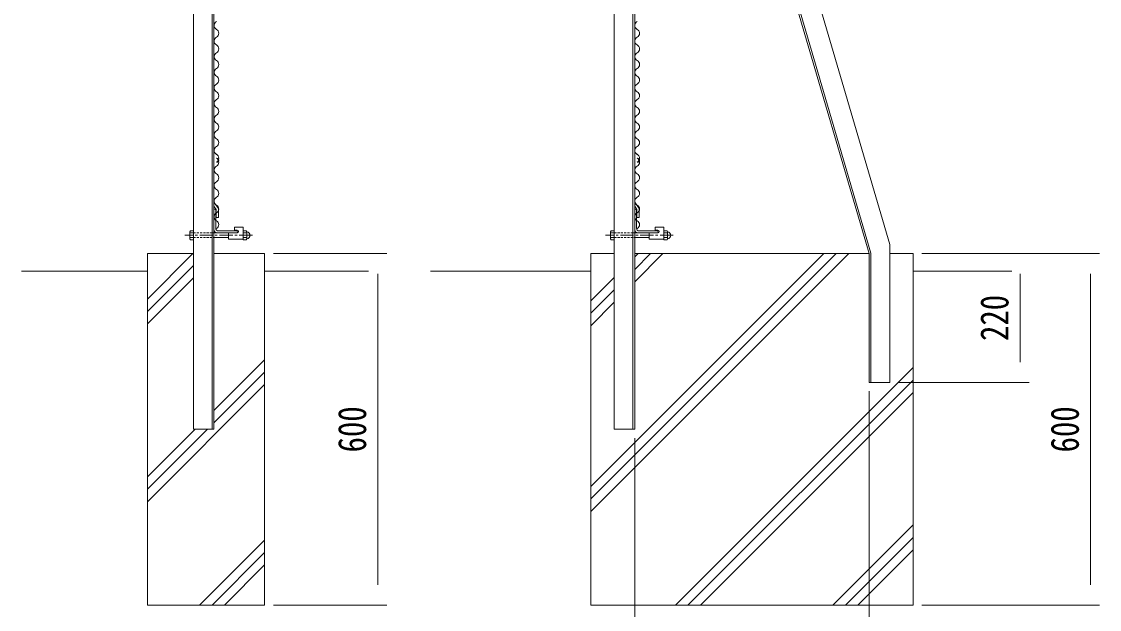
# Model space of a CAD drawing. Units: millimetres, scale not verified. Extents: x -4455 to 4455, y -3150 to 3150.
# Drawn here: x -464 to 1375, y -963 to 40 of the extents above; entities that cross this region are included whole.
import ezdxf
from ezdxf.enums import TextEntityAlignment as Align

# ---------------------------------------------------------------- set-up
doc = ezdxf.new("R2010")
doc.units = ezdxf.units.MM
doc.header["$LTSCALE"] = 30
doc.linetypes.add('USER1', pattern=[1.125, 0.75, -0.125, 0.125, -0.125])
doc.linetypes.add('USER3', pattern=[0.1875, 0.125, -0.0625])
for name, color, linetype, lineweight in [('0-1_D-STR1', 1, 'Continuous', 18), ('0-2_D-STR3', 3, 'Continuous', 13), ('0-3_D-BMK', 2, 'USER1', 13), ('0-4_D-STR-DIM', 4, 'Continuous', 13), ('0-8_D-STR2', 2, 'Continuous', 13), ('0-A_GL', 7, 'Continuous', 9), ('0-B_1部材', 7, 'Continuous', 9), ('0-C_4基礎', 4, 'Continuous', 18), ('0-D_D-STR4', 4, 'Continuous', 18), ('1-0_AMI', 3, 'Continuous', 18)]:
    doc.layers.add(name, color=color, linetype=linetype, lineweight=lineweight)
doc.styles.add('ＭＳ ゴシック', font='')
doc.styles.get('ＭＳ ゴシック').set_extended_font_data('MS Gothic')

msp = doc.modelspace()

# ---------------------------------------------------------------- linework, layer by layer
at = {"layer": '0-1_D-STR1'}
for p, q in [((-171.19, 1511.89), (-171.19, -355.87)), ((546.65, 1511.89), (546.65, -655.87)), ((-139.19, 1504.8), (-139.19, -655.87)), ((-136.19, 1504.13), (-136.19, -355.87)), ((578.65, 1504.8), (578.65, -655.87)), ((581.65, 1504.13), (581.65, -655.87)), ((626.65, 989.82), (1016.65, -340.18)), ((591.65, 974.13), (981.65, -355.87)), ((594.65, 974.56), (984.65, -355.44)), ((-136.19, -268.02), (-128.46, -279.22)), ((-136.19, -275.06), (-132.46, -280.47)), ((581.65, -268.02), (589.38, -279.22)), ((581.65, -275.06), (585.38, -280.47)), ((-136.19, -280.26), (-135.19, -280.26)), ((-136.19, -280.26), (-136.19, -315.26)), ((-133.19, -282.26), (-133.19, -312.26)), ((-132.46, -294.31), (-132.46, -280.47)), ((-128.46, -294.31), (-128.46, -279.22)), ((581.65, -280.26), (582.65, -280.26)), ((581.65, -280.26), (581.65, -315.26)), ((584.65, -282.26), (584.65, -312.26)), ((585.38, -294.31), (585.38, -280.47)), ((589.38, -294.31), (589.38, -279.22)), ((-128.46, -294.31), (-132.46, -294.31)), ((589.38, -294.31), (585.38, -294.31)), ((-128.69, -320.26), (-103.69, -320.26)), ((-128.19, -317.26), (-98.19, -317.26)), ((-96.19, -320.26), (-96.19, -319.26)), ((589.15, -320.26), (614.15, -320.26)), ((589.65, -317.26), (619.65, -317.26)), ((621.65, -320.26), (621.65, -319.26)), ((1016.65, -340.18), (1016.65, -575.87)), ((981.65, -355.87), (981.65, -575.87)), ((984.65, -355.44), (984.65, -575.87)), ((981.65, -575.87), (1016.65, -575.87)), ((581.65, -655.87), (546.65, -655.87))]:
    msp.add_line(p, q, dxfattribs=at)
for centre, radius, start, end in [((-135.19, -282.26), 2, 0, 90), ((582.65, -282.26), 2, 0, 90), ((-128.19, -312.26), 5, 180, 270), ((589.65, -312.26), 5, 180, 270), ((-131.19, -315.26), 5, 180, 270), ((-98.19, -319.26), 2, 0, 90), ((586.65, -315.26), 5, 180, 270), ((619.65, -319.26), 2, 0, 90)]:
    msp.add_arc(centre, radius, start, end, dxfattribs=at)
at = {"layer": '0-2_D-STR3'}
for p, q in [((-101.38, -311.03), (-86.38, -311.03)), ((-101.38, -316.03), (-101.38, -311.03)), ((-86.38, -331.03), (-86.38, -311.03)), ((616.46, -311.03), (631.46, -311.03)), ((616.46, -316.03), (616.46, -311.03)), ((631.46, -331.03), (631.46, -311.03)), ((-177.59, -330.63), (-177.59, -318.79)), ((-177.59, -330.63), (-176.48, -332.55)), ((-176.9, -320.71), (-171.19, -320.71)), ((-176.9, -328.71), (-171.19, -328.71)), ((-171.19, -332.55), (-171.19, -316.87)), ((-141.09, -320.71), (-111.38, -320.71)), ((-136.19, -328.71), (-111.33, -328.71)), ((-111.38, -331.03), (-111.38, -320.53)), ((-111.38, -320.53), (-96.63, -320.53)), ((-101.38, -316.03), (-96.63, -316.03)), ((-81.09, -316.87), (-86.38, -316.87)), ((-86.38, -316.87), (-86.38, -332.55)), ((-80.67, -320.71), (-86.38, -320.71)), ((-80.67, -328.71), (-86.38, -328.71)), ((-79.98, -318.79), (-81.09, -316.87)), ((-79.98, -318.79), (-79.98, -330.63)), ((540.25, -330.63), (540.25, -318.79)), ((540.25, -330.63), (541.36, -332.55)), ((540.94, -320.71), (546.65, -320.71)), ((540.94, -328.71), (546.65, -328.71)), ((546.65, -332.55), (546.65, -316.87)), ((576.75, -320.71), (606.46, -320.71)), ((581.65, -328.71), (606.51, -328.71)), ((606.46, -331.03), (606.46, -320.53)), ((606.46, -320.53), (621.21, -320.53)), ((616.46, -316.03), (621.21, -316.03)), ((636.75, -316.87), (631.46, -316.87)), ((631.46, -316.87), (631.46, -332.55)), ((637.17, -320.71), (631.46, -320.71)), ((637.17, -328.71), (631.46, -328.71)), ((637.86, -318.79), (636.75, -316.87)), ((637.86, -318.79), (637.86, -330.63)), ((-176.48, -332.55), (-171.19, -332.55)), ((-111.38, -331.03), (-86.38, -331.03)), ((541.36, -332.55), (546.65, -332.55)), ((606.46, -331.03), (631.46, -331.03))]:
    msp.add_line(p, q, dxfattribs=at)
at = {"layer": '0-2_D-STR3', "color": 1, "linetype": 'USER3'}
for p, q in [((-171.19, -320.71), (-136.19, -320.71)), ((-171.19, -328.71), (-136.19, -328.71)), ((546.65, -320.71), (581.65, -320.71)), ((546.65, -328.71), (581.65, -328.71))]:
    msp.add_line(p, q, dxfattribs=at)
at = {"layer": '0-2_D-STR3'}
for points in [[(-177.59, -318.79), (-176.48, -316.87), (-171.19, -316.87)], [(-79.98, -330.63), (-81.09, -332.55), (-86.38, -332.55)], [(540.25, -318.79), (541.36, -316.87), (546.65, -316.87)], [(637.86, -330.63), (636.75, -332.55), (631.46, -332.55)]]:
    msp.add_lwpolyline(points, dxfattribs=at)
for centre, radius, start, end in [((-174.56, -318.79), 3.03, 180, 219.3382), ((-165.59, -324.71), 12, 160.52878, 199.47122), ((-174.56, -330.63), 3.03, 140.6618, 180), ((-96.63, -318.28), 2.25, 270, 90), ((-83.01, -318.79), 3.03, 320.6618, 0), ((-91.98, -324.71), 12, 340.52878, 19.47122), ((-83.01, -330.63), 3.03, 0, 39.3382), ((-80.77, -324.71), 5.97, 277.58062, 82.41938), ((543.28, -318.79), 3.03, 180, 219.3382), ((552.25, -324.71), 12, 160.52878, 199.47122), ((543.28, -330.63), 3.03, 140.6618, 180), ((621.21, -318.28), 2.25, 270, 90), ((634.83, -318.79), 3.03, 320.6618, 0), ((625.86, -324.71), 12, 340.52878, 19.47122), ((634.83, -330.63), 3.03, 0, 39.3382), ((637.07, -324.71), 5.97, 277.58062, 82.41938)]:
    msp.add_arc(centre, radius, start, end, dxfattribs=at)
at = {"layer": '0-3_D-BMK'}
for p, q in [((-70.5, -324.71), (-185.95, -324.71)), ((647.34, -324.71), (531.89, -324.71))]:
    msp.add_line(p, q, dxfattribs=at)
at = {"layer": '0-4_D-STR-DIM', "color": 1, "lineweight": 18}
for p, q in [((-34.74, -355.87), (158.59, -355.87)), ((1071.65, -355.87), (1254.53, -355.87)), ((1071.65, -355.87), (1374.53, -355.87)), ((143.59, -390.37), (143.59, -921.37)), ((1239.53, -390.37), (1239.53, -541.37)), ((1359.53, -390.37), (1359.53, -921.37)), ((1031.65, -575.87), (1254.53, -575.87)), ((981.65, -590.87), (981.65, -1183.27)), ((581.65, -670.87), (581.65, -1183.27)), ((-34.74, -955.87), (158.59, -955.87)), ((1071.65, -955.87), (1374.53, -955.87))]:
    msp.add_line(p, q, dxfattribs=at)
at = {"layer": '0-8_D-STR2'}
for centre, radius, start, end in [((-128.44, 33.5), 7.56, 118.07249, 241.92751), ((589.4, 33.5), 7.56, 118.07249, 241.92751), ((-135.55, 20.17), 7.56, 298.07249, 61.92751), ((582.29, 20.17), 7.56, 298.07249, 61.92751), ((-128.44, 6.84), 7.56, 118.07249, 241.92751), ((-135.55, -6.5), 7.56, 298.07249, 61.92751), ((589.4, 6.84), 7.56, 118.07249, 241.92751), ((582.29, -6.5), 7.56, 298.07249, 61.92751), ((-128.44, -19.83), 7.56, 118.07249, 241.92751), ((589.4, -19.83), 7.56, 118.07249, 241.92751), ((-135.55, -33.16), 7.56, 298.07249, 61.92751), ((582.29, -33.16), 7.56, 298.07249, 61.92751), ((-128.44, -46.5), 7.56, 118.07249, 241.92751), ((-135.55, -59.83), 7.56, 298.07249, 61.92751), ((589.4, -46.5), 7.56, 118.07249, 241.92751), ((582.29, -59.83), 7.56, 298.07249, 61.92751), ((-128.44, -73.16), 7.56, 118.07249, 241.92751), ((589.4, -73.16), 7.56, 118.07249, 241.92751), ((-135.55, -86.5), 7.56, 298.07249, 61.92751), ((582.29, -86.5), 7.56, 298.07249, 61.92751), ((-128.44, -99.83), 7.56, 118.07249, 241.92751), ((-135.55, -113.16), 7.56, 298.07249, 61.92751), ((589.4, -99.83), 7.56, 118.07249, 241.92751), ((582.29, -113.16), 7.56, 298.07249, 61.92751), ((-128.44, -126.5), 7.56, 118.07249, 241.92751), ((589.4, -126.5), 7.56, 118.07249, 241.92751), ((-128.44, -153.16), 7.56, 118.07249, 241.92751), ((-135.55, -139.83), 7.56, 298.07249, 61.92751), ((589.4, -153.16), 7.56, 118.07249, 241.92751), ((582.29, -139.83), 7.56, 298.07249, 61.92751), ((-135.55, -166.5), 7.56, 298.07249, 61.92751), ((582.29, -166.5), 7.56, 298.07249, 61.92751), ((-128.44, -179.83), 7.56, 118.07249, 241.92751), ((589.4, -179.83), 7.56, 118.07249, 241.92751), ((-135.55, -193.16), 7.56, 298.07249, 61.92751), ((-131.38, -196.5), 3.39, 259.61114, 100.38886), ((-135.55, -199.83), 7.56, 298.07249, 61.92751), ((582.29, -193.16), 7.56, 298.07249, 61.92751), ((586.46, -196.5), 3.39, 259.61114, 100.38886), ((582.29, -199.83), 7.56, 298.07249, 61.92751), ((-128.44, -213.16), 7.56, 118.07249, 241.92751), ((-135.55, -226.5), 7.56, 298.07249, 61.92751), ((589.4, -213.16), 7.56, 118.07249, 241.92751), ((582.29, -226.5), 7.56, 298.07249, 61.92751), ((-128.44, -239.83), 7.56, 118.07249, 241.92751), ((589.4, -239.83), 7.56, 118.07249, 241.92751), ((-135.55, -253.16), 7.56, 298.07249, 61.92751), ((582.29, -253.16), 7.56, 298.07249, 61.92751)]:
    msp.add_arc(centre, radius, start, end, dxfattribs=at)
at = {"layer": '0-A_GL'}
for p, q in [((-464.46, -385.87), (-249.74, -385.87)), ((127.18, -385.87), (-49.74, -385.87)), ((506.65, -385.87), (233.08, -385.87)), ((1224.95, -385.87), (1056.65, -385.87))]:
    msp.add_line(p, q, dxfattribs=at)
at = {"layer": '0-B_1部材'}
for p, q in [((-131.19, -320.26), (-96.19, -320.26)), ((586.65, -320.26), (621.65, -320.26)), ((-171.19, -355.87), (-171.19, -655.87)), ((-136.19, -355.87), (-136.19, -655.87)), ((-136.19, -655.87), (-171.19, -655.87))]:
    msp.add_line(p, q, dxfattribs=at)
at = {"layer": '0-C_4基礎', "color": 7, "lineweight": 9}
for p, q in [((-249.74, -955.87), (-249.74, -355.87)), ((-249.74, -355.87), (-171.19, -355.87)), ((-136.19, -355.87), (-49.74, -355.87)), ((-49.74, -955.87), (-49.74, -355.87)), ((-249.74, -955.87), (-49.74, -955.87))]:
    msp.add_line(p, q, dxfattribs=at)
at = {"layer": '0-C_4基礎'}
for p, q in [((-249.74, -433.64), (-171.97, -355.87)), ((581.65, -361.64), (587.42, -355.87)), ((-249.74, -454.85), (-171.19, -376.31)), ((-249.74, -476.07), (-171.19, -397.52)), ((-136.19, -623.55), (-49.74, -537.1)), ((-136.19, -644.76), (-49.74, -558.31)), ((-249.74, -779.53), (-49.74, -579.53)), ((-249.74, -758.31), (-147.29, -655.87)), ((-249.74, -737.1), (-168.51, -655.87)), ((-160.69, -955.87), (-49.74, -844.92)), ((-139.47, -955.87), (-49.74, -866.14)), ((-118.26, -955.87), (-49.74, -887.35))]:
    msp.add_line(p, q, dxfattribs=at)
at = {"layer": '0-D_D-STR4', "color": 7, "lineweight": 9}
for p, q in [((506.65, -355.87), (546.65, -355.87)), ((506.65, -955.87), (506.65, -355.87)), ((581.65, -355.87), (981.65, -355.87)), ((1016.65, -355.87), (1056.65, -355.87)), ((1056.65, -955.87), (1056.65, -355.87)), ((506.65, -955.87), (1056.65, -955.87))]:
    msp.add_line(p, q, dxfattribs=at)
at = {"layer": '0-D_D-STR4'}
for p, q in [((506.65, -796), (946.78, -355.87)), ((506.65, -774.78), (925.57, -355.87)), ((506.65, -753.57), (904.35, -355.87)), ((581.65, -404.06), (629.85, -355.87)), ((581.65, -382.85), (608.63, -355.87)), ((506.65, -436.64), (546.65, -396.64)), ((506.65, -457.85), (546.65, -417.85)), ((506.65, -479.06), (546.65, -439.06)), ((651.3, -955.87), (1056.65, -550.52)), ((672.51, -955.87), (1056.65, -571.73)), ((693.73, -955.87), (1056.65, -592.95)), ((919.87, -955.87), (1056.65, -819.08)), ((941.08, -955.87), (1056.65, -840.3)), ((962.29, -955.87), (1056.65, -861.51))]:
    msp.add_line(p, q, dxfattribs=at)
at = {"layer": '1-0_AMI'}
for centre, start, end in [((-128.44, -266.5), 118.07249, 241.92751), ((-135.55, -279.83), 298.07249, 61.92751), ((589.4, -266.5), 118.07249, 241.92751), ((582.29, -279.83), 298.07249, 61.92751), ((-128.44, -293.16), 118.07249, 241.92751), ((589.4, -293.16), 118.07249, 241.92751), ((-135.55, -306.5), 298.07249, 61.92751), ((582.29, -306.5), 298.07249, 61.92751)]:
    msp.add_arc(centre, 7.56, start, end, dxfattribs=at)

# ---------------------------------------------------------------- texts
at = {"layer": '0-4_D-STR-DIM', "color": 3, "style": 'ＭＳ ゴシック', "width": 0.8}
for s, p in [('220', (1233.78, -505.07)), ('600', (137.84, -695.27)), ('600', (1353.78, -695.27))]:
    msp.add_text(s, height=48.17, rotation=90, dxfattribs=at).set_placement(p, align=Align.BOTTOM_LEFT)

doc.saveas('drawing.dxf')
